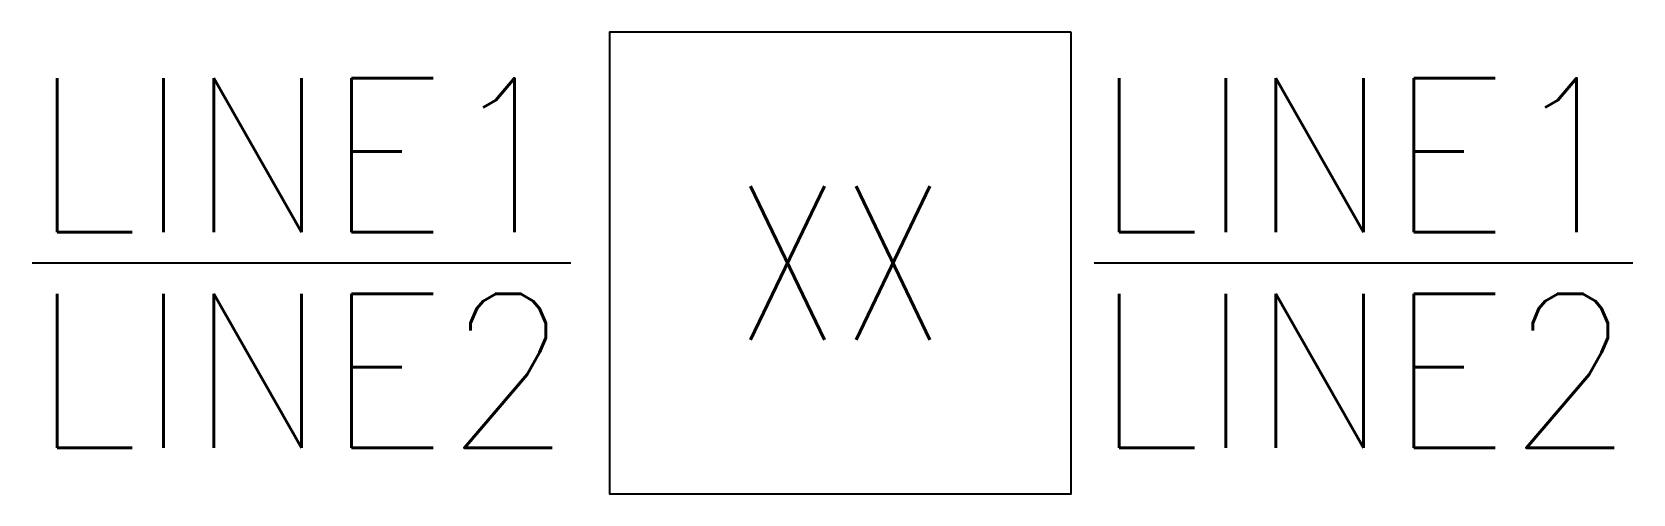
# Model space of a CAD drawing. Extents: x -5.3 to 5.2, y -1.5 to 1.5.
import ezdxf
from ezdxf.enums import TextEntityAlignment as Align

# ---------------------------------------------------------------- set-up
doc = ezdxf.new("R2010")
doc.units = 0
doc.header["$MEASUREMENT"] = 0
doc.layers.get('0').update_dxf_attribs({"linetype": 'CONTINUOUS'})
doc.styles.add('ROMANS', font='romans.shx', dxfattribs={"width": 0.95})

# ---------------------------------------------------------------- blocks, each defined once
blk = doc.blocks.new('box')
blk.add_lwpolyline([(0.125, 0.125), (-0.125, 0.125), (-0.125, -0.125), (0.125, -0.125)], close=True)
blk = doc.blocks.new('noteboxl2')
at = {"linetype": 'Continuous', "xscale": 12, "yscale": 12, "zscale": 12}
blk.add_blockref('box', (0, 0), dxfattribs=at)
at = {"style": 'ROMANS', "width": 0.95}
for tag, flags, p in [('NOTETXT6', 8, (-1.75, 3)), ('NOTETXT5', 8, (-1.75, 1.6)), ('NOTETXT0', 9, (-1.75, 0.2))]:
    blk.add_attdef(tag, text='', height=1, dxfattribs=dict(at, flags=flags)).set_placement(p, align=Align.RIGHT)
for tag, p in [('NOTETXT1', (-1.75, 0.2)), ('NOTEGAP', (-1.36, 0.2))]:
    blk.add_attdef(tag, text='', height=1, dxfattribs=at).set_placement(p, align=Align.RIGHT)
at = {"style": 'ROMANS', "width": 0.95, "flags": 9}
for tag in ['NOTEPHASE', 'NOTETYPE']:
    blk.add_attdef(tag, text='', height=1, dxfattribs=at).set_placement((0, 0), align=Align.MIDDLE)
at = {"style": 'ROMANS', "width": 0.8}
blk.add_attdef('NOTENUM', text='', height=1, dxfattribs=at).set_placement((0, 0), align=Align.MIDDLE)
at = {"style": 'ROMANS', "width": 0.95}
blk.add_attdef('NOTETXT2', text='', height=1, dxfattribs=at).set_placement((-1.75, -0.2), align=Align.TOP_RIGHT)
at = {"style": 'ROMANS', "width": 0.95, "flags": 8}
for tag, p in [('NOTETXT3', (-1.75, -1.6)), ('NOTETXT4', (-1.75, -3))]:
    blk.add_attdef(tag, text='', height=1, dxfattribs=at).set_placement(p, align=Align.TOP_RIGHT)
blk = doc.blocks.new('noteboxr2')
at = {"linetype": 'Continuous', "xscale": 12, "yscale": 12, "zscale": 12}
blk.add_blockref('box', (0, 0), dxfattribs=at)
at = {"style": 'ROMANS', "width": 0.95}
for tag, p, flags in [('NOTETXT6', (1.65, 3), 8), ('NOTETXT5', (1.65, 1.6), 8), ('NOTETXT0', (1.65, 0.2), 9)]:
    blk.add_attdef(tag, p, '', height=1, dxfattribs=dict(at, flags=flags))
for tag in ['NOTEGAP', 'NOTETXT1']:
    blk.add_attdef(tag, (1.65, 0.2), '', height=1, dxfattribs=at)
at = {"style": 'ROMANS', "width": 0.95, "flags": 9}
for tag in ['NOTEPHASE', 'NOTETYPE']:
    blk.add_attdef(tag, text='', height=1, dxfattribs=at).set_placement((0, 0), align=Align.MIDDLE)
at = {"style": 'ROMANS', "width": 0.8}
blk.add_attdef('NOTENUM', text='', height=1, dxfattribs=at).set_placement((0, 0), align=Align.MIDDLE)
at = {"style": 'ROMANS', "width": 0.95}
blk.add_attdef('NOTETXT2', text='', height=1, dxfattribs=at).set_placement((1.65, -0.2), align=Align.TOP_LEFT)
at = {"style": 'ROMANS', "width": 0.95, "flags": 8}
for tag, p in [('NOTETXT3', (1.65, -1.6)), ('NOTETXT4', (1.65, -3))]:
    blk.add_attdef(tag, text='', height=1, dxfattribs=at).set_placement(p, align=Align.TOP_LEFT)

msp = doc.modelspace()

# ---------------------------------------------------------------- block references
at = {"linetype": 'Continuous'}
for name in ['noteboxl2', 'noteboxr2']:
    msp.add_blockref(name, (0, 0), dxfattribs=at).add_auto_attribs({'NOTENUM': 'XX', 'NOTEGAP': '%%u  ', 'NOTETXT1': '%%uLINE1', 'NOTETXT2': '%%oLINE2'})

doc.saveas('drawing.dxf')
